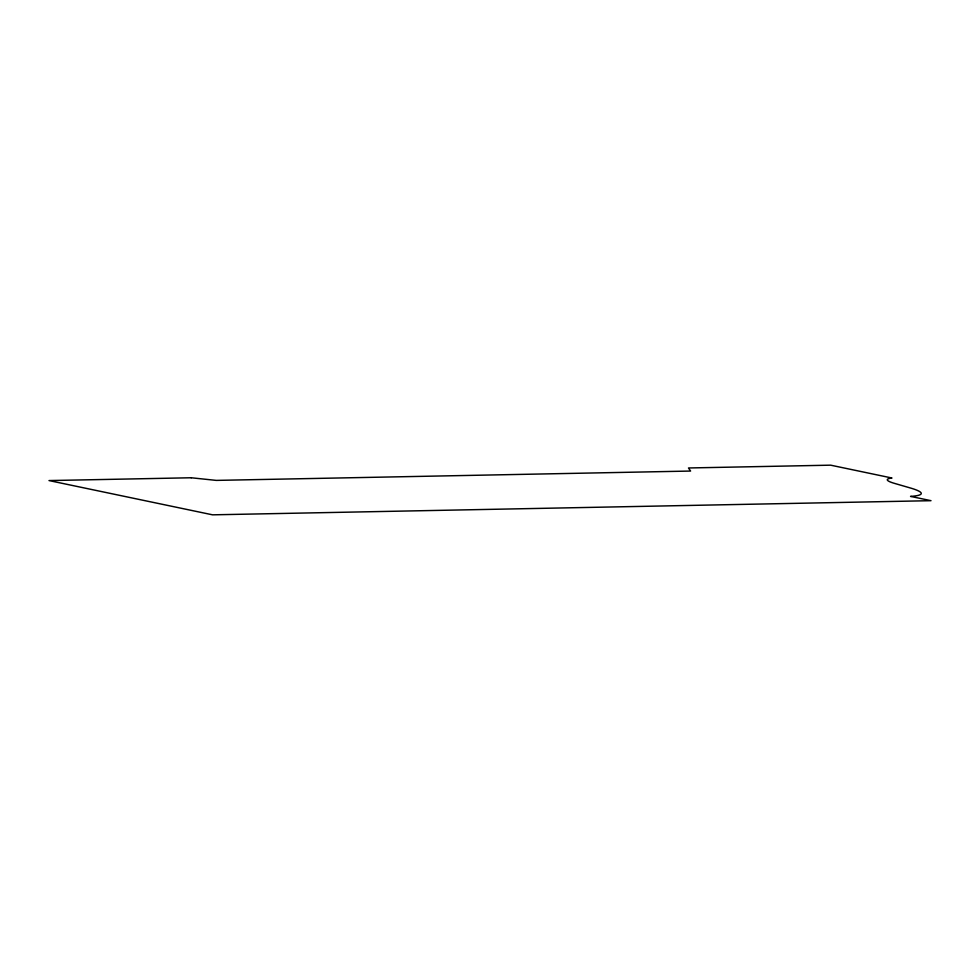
<?xml version="1.0" encoding="UTF-8"?>
<svg xmlns="http://www.w3.org/2000/svg" width="980" height="980" viewBox="0 0 980 980"><rect width="100%" height="100%" fill="white"/><g stroke="black" fill="none" stroke-linecap="round" stroke-linejoin="round"><path stroke-width="1.47" d="M191.174 477.762L49 480.568L212.574 514.831L931 500.682L910.555 496.395A69.752 7.779 6.6 0 0 910.273 487.954L894.593 483.41A46.256 5.157 6.6 0 1 891.984 478.02L830.636 465.169L688.462 467.975L690.606 471.049L216.298 480.396L191.174 477.762"/></g></svg>
